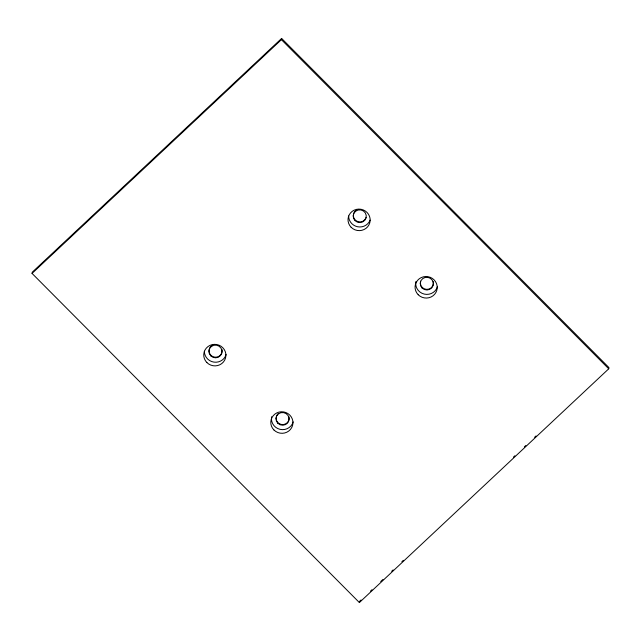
<?xml version="1.0" encoding="UTF-8"?>
<svg xmlns="http://www.w3.org/2000/svg" width="641" height="641" viewBox="0 0 641 641"><rect width="100%" height="100%" fill="white"/><g stroke="black" fill="none" stroke-linecap="round" stroke-linejoin="round"><path stroke-width="0.96" d="M32.05 273.411L32.266 272.193L281.623 38.436L608.95 367.589L608.734 368.807L359.377 602.564L32.05 273.411L281.407 39.654L281.623 38.436M359.377 602.564L359.593 601.346L361.051 599.976M370.53 591.09L371.988 589.72M380.738 581.523L382.925 579.472M391.675 571.267L393.133 569.905M401.883 561.7L403.341 560.33M513.433 457.121L514.891 455.759M524.37 446.873L525.828 445.503M534.578 437.306L536.036 435.936M281.407 39.654L608.734 368.807M288.971 416.762A6.554 6.354 10 0 1 280.846 424.374A6.554 6.354 10 0 1 278.05 413.669M433.244 281.511A6.554 6.354 10 0 1 426.81 289.379A6.554 6.354 10 0 1 420.584 281.231M221.922 349.337A6.554 6.354 10 0 1 217.74 356.869A6.554 6.354 10 0 1 209.599 353.399A6.554 6.354 10 0 1 212.363 345.267M366.147 217.387A6.554 6.354 10 0 1 355.795 220.56A6.554 6.354 10 0 1 356.636 210.016M293.185 421.898A11.097 10.761 10 0 1 279.981 429.334A11.097 10.761 10 0 1 271.624 416.762M437.458 286.655A11.097 10.761 10 0 1 424.254 294.091A11.097 10.761 10 0 1 415.889 281.519M226.137 354.481A11.097 10.761 10 0 1 204.375 351.212M370.105 220.119A11.097 10.761 10 0 1 348.648 215.961M277.825 423.268A6.554 6.354 10 0 0 288.819 420.664A6.554 6.354 10 0 0 280.894 412.692A6.554 6.354 10 0 0 277.825 423.268M273.931 429.967A11.097 10.761 10 0 0 292.544 425.552A11.097 10.761 10 0 0 279.131 412.067A11.097 10.761 10 0 0 273.931 429.967M422.098 288.025A6.554 6.354 10 0 0 433.092 285.413A6.554 6.354 10 0 0 425.167 277.449A6.554 6.354 10 0 0 422.098 288.025M418.204 294.724A11.097 10.761 10 0 0 436.817 290.309A11.097 10.761 10 0 0 423.405 276.824A11.097 10.761 10 0 0 418.204 294.724M210.777 355.851A6.554 6.354 10 0 0 221.77 353.239A6.554 6.354 10 0 0 213.846 345.275A6.554 6.354 10 0 0 210.777 355.851M206.883 362.55A11.097 10.761 10 0 0 225.496 358.135A11.097 10.761 10 0 0 212.083 344.65A11.097 10.761 10 0 0 206.883 362.55M355.05 220.6A6.554 6.354 10 0 0 366.043 217.996A6.554 6.354 10 0 0 358.119 210.024A6.554 6.354 10 0 0 355.05 220.6M351.156 227.299A11.097 10.761 10 0 0 369.761 222.884A11.097 10.761 10 0 0 356.356 209.399A11.097 10.761 10 0 0 351.156 227.299"/></g></svg>
